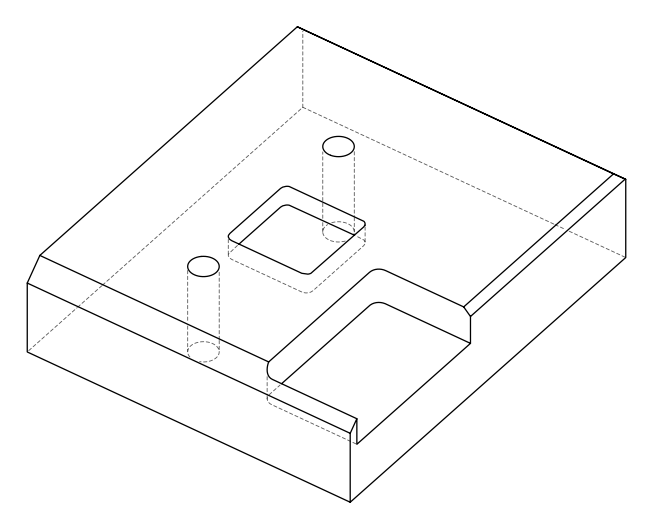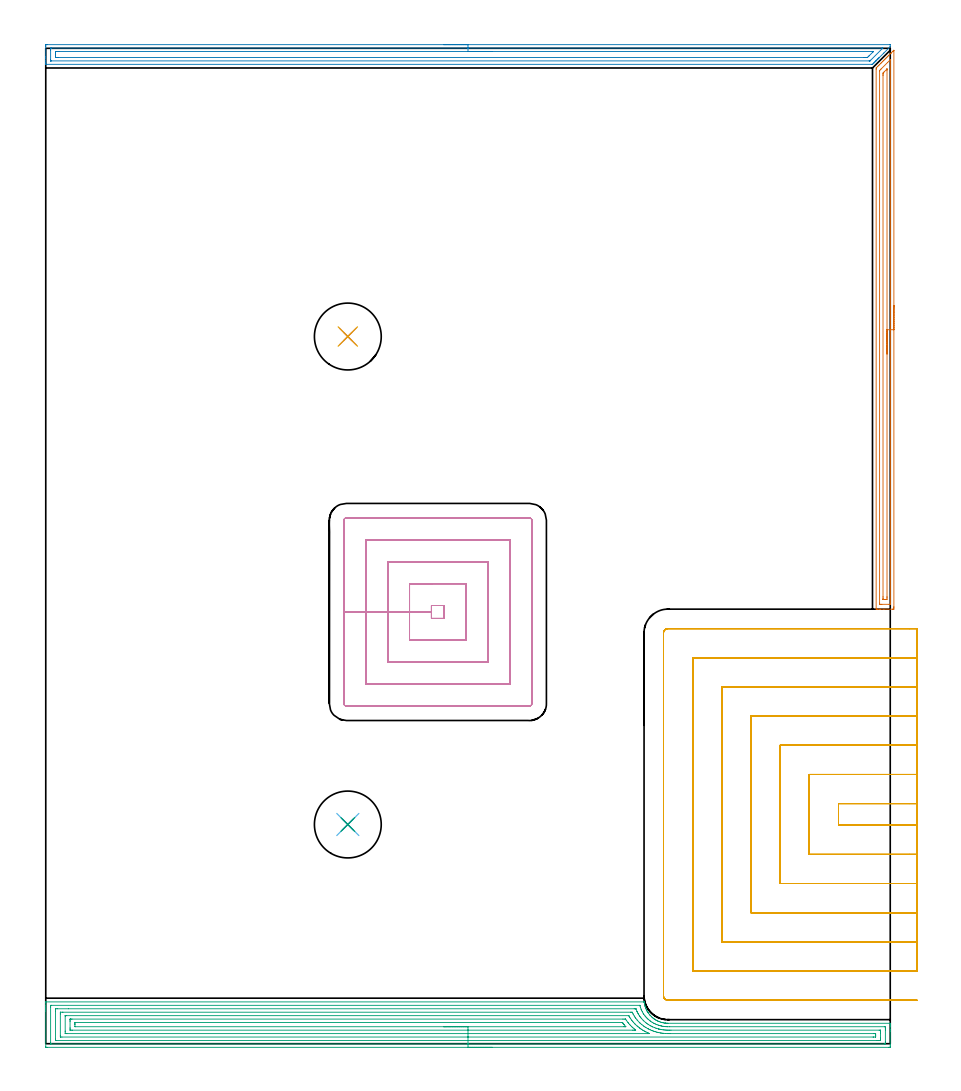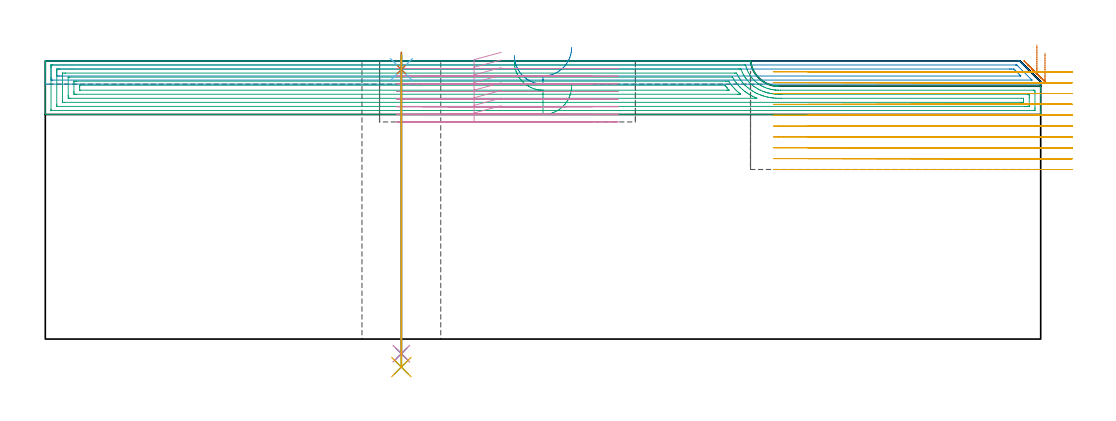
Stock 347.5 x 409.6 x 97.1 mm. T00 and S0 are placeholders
(PLAN: 11 operations, 7 tool changes, 98.9 min)
(1 AREA_MILL | FG_CHAMFER_SURFACE | UGT0205_001 | 5.64 min | 6285 mm3)
(2 AREA_MILL_1 | FG_CHAMFER_SURFACE_1 | UGT0205_001 | 8.49 min | 11232 mm3)
(3 AREA_MILL_2 | FG_CHAMFER_SURFACE_2 | UGT0205_001 | 17.38 min | 60756 mm3)
(4 MILL_RECTANGULAR_POCKET | POCKET_RECTANGULAR_STRAIGHT | NXT0201_011 | Follow Part, ap 3, ae 75% | 14.8 min | 169020 mm3)
(5 MILL_SLOT | SLOT_PARTIAL_RECTANGULAR | NXT0201_012 | Follow Part, ap 4, ae 75% | 50.75 min | 643045 mm3)
(6 SPOT_DRILL | STEP1HOLE | NXT0321_9005560120000 | 0.05 min | 77 mm3)
(7 SPOT_DRILL_1 | STEP1HOLE_1 | NXT0321_9005560120000 | 0.05 min | 114 mm3)
(8 DRILL_THROUGH_HOLE_INTO_CENTER | STEP1HOLE | UGT0301_515 | 0.42 min | 10852 mm3)
(9 DRILL_TO_ENLARGE_THROUGH_HOLE | STEP1HOLE | UGT0301_390 | 0.44 min | 46667 mm3)
(10 DRILL_THROUGH_HOLE_INTO_CENTER_1 | STEP1HOLE_1 | UGT0301_515 | 0.42 min | 10893 mm3)
(11 DRILL_TO_ENLARGE_THROUGH_HOLE_1 | STEP1HOLE_1 | UGT0301_390 | 0.44 min | 46623 mm3)
(TOOL UGT0205_001 | Chamfer Mill 20 x 3 x 45 deg. | D20 FL50 Z2)
(TOOL NXT0201_011 | ENDMILL 12mm [2P460-1200-NA 1630] | D12 FL38 Z6)
(TOOL NXT0201_012 | ENDMILL 16mm [2P460-1600-NA 1630] | D16 FL38 Z6)
(TOOL NXT0321_9005560120000 | NC Spot Drill, 120deg, 12mm, HSS, Uncoated | D12 PA120 FL30 Z2)
(TOOL UGT0301_515 | Carbide Drill 12.0 mm | D12 PA118 FL101 Z2)
(TOOL UGT0301_390 | Twist Drill 27.5 mm | D27.5 PA118 FL165 Z2)
(OP 1 AREA_MILL)
G17 G21 G94 G90
T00 M6
G54
G17 G0 G90 X349. Y303.8 S1061 M3
G43 Z107.1 H0
Z99.8
G94 G1 Y303.762 Z98.928 F250.
Y303.648 Z98.064
Y303.459 Z97.212
Y303.197 Z96.38
Y302.863 Z95.574
Y302.46 Z94.8
Y301.991 Z94.064
Y301.46 Z93.372
Y300.871 Z92.729
Y300.228 Z92.14
Y299.536 Z91.608
Y298.8 Z91.14
Y298.026 Z90.737
Y297.22 Z90.403
Y296.388 Z90.141
Y295.536 Z89.952
Y294.672 Z89.838
Y293.8 Z89.8
Y179.769
X348.999 Y179.421 Z89.801
X348.994 Y178.882 Z89.804
X348.992 Y178.808 Z89.806
X348.458 Y178.8 Z90.339
X344.906 Z93.889
X343.477 Z95.319
X343.13 Z95.665
X342.437 Z96.363
X342.123 Z96.676
X341.736 Y178.808 Z97.055
X341.703 Y178.81 Z97.088
X341.7 Y178.975 Z97.1
Y401.03
X341.707 Y401.501 Z97.093
X341.745 Y401.546 Z97.054
X342.242 Y402.044 Z96.554
X342.59 Y402.39 Z96.21
X342.786 Y402.586 Z96.014
X343.016 Y402.817 Z95.782
X343.13 Y402.932 Z95.666
X343.461 Y403.261 Z95.339
X343.691 Y403.491 Z95.108
X343.91 Y403.711 Z94.888
X344.018 Y403.82 Z94.778
X344.462 Y404.262 Z94.337
X344.906 Y404.708 Z93.89
X345.4 Y405.2 Z93.4
X345.794 Y405.596 Z93.002
X346.238 Y406.038 Z92.561
X346.682 Y406.484 Z92.114
X346.889 Y406.689 Z91.91
X346.947 Y406.747 Z91.853
X347.57 Y407.372 Z91.226
X347.783 Y407.583 Z91.017
X347.818 Y407.618 Z90.982
X348.458 Y408.259 Z90.338
X348.689 Y408.489 Z90.111
X348.902 Y408.702 Z89.897
X348.978 Y408.774 Z89.821
X348.995 Y408.783 Z89.803
X348.999 Y408.774 Z89.799
X349. Y293.8 Z89.8
X347.586 Z91.214
X347.585 Y181.193 Z91.215
X347.57 Y180.81 Z91.23
X347.087 Y180.801 Z91.713
X344.018 Y180.8 Z94.782
X343.535 Y180.801 Z95.265
X343.13 Y180.81 Z95.67
X343.115 Y181.208 Z95.685
X343.114 Y181.224 Z95.686
X343.115 Y400.152 Z95.685
X343.13 Y400.468 Z95.67
X343.406 Y400.753 Z95.394
X343.68 Y401.03 Z95.12
X346.36 Y403.711 Z92.44
X347.254 Y404.604 Z91.546
X347.414 Y404.761 Z91.386
X347.57 Y404.908 Z91.23
X347.585 Y404.604 Z91.215
X347.586 Y404.588 Z91.214
Y293.8
X346.172 Z92.628
X346.171 Y183.889 Z92.629
X346.17 Y183.51 Z92.63
X346.167 Y182.996 Z92.633
X346.165 Y182.815 Z92.635
X345.984 Y182.805 Z92.816
X345.794 Y182.802 Z93.006
X345.1 Y182.8 Z93.7
X344.906 Y182.801 Z93.894
X344.712 Y182.803 Z94.088
X344.582 Y182.807 Z94.218
X344.54 Y182.81 Z94.26
X344.535 Y182.826 Z94.265
X344.533 Y182.869 Z94.267
X344.53 Y182.996 Z94.27
X344.529 Y183.375 Z94.271
X344.528 Y183.889 Z94.272
X344.529 Y398.349 Z94.271
X344.53 Y398.728 Z94.27
X344.535 Y399.243 Z94.265
X344.538 Y399.426 Z94.262
X344.629 Y399.522 Z94.171
X344.906 Y399.805 Z93.894
X346.13 Y401.03 Z92.67
X346.145 Y401.043 Z92.655
X346.157 Y401.05 Z92.643
X346.166 Y401.052 Z92.634
X346.168 Y401.044 Z92.632
X346.17 Y401.03 Z92.63
X346.171 Y400.803 Z92.629
X346.172 Y400.65 Z92.628
Y293.8
Y292.928 Z92.666
Y292.063 Z92.78
Y291.212 Z92.969
Y290.38 Z93.232
Y289.574 Z93.565
Y288.8 Z93.968
Y288.064 Z94.437
Y287.372 Z94.968
Y286.729 Z95.557
Y286.14 Z96.201
Y285.608 Z96.893
Y285.14 Z97.628
Y284.737 Z98.402
Y284.403 Z99.208
Y284.141 Z100.04
Y283.952 Z100.892
Y283.838 Z101.757
Y283.8 Z102.628
G0 Z107.1
M5
M2
(OP 2 AREA_MILL_1)
G17 G21 G94 G90
T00 M6
G54
G17 G0 G90 X163.75 Y411.1 S1061 M3
G43 Z107.1 H0
Z99.
G94 G1 X163.788 Z98.128 F250.
X163.902 Z97.264
X164.091 Z96.412
X164.353 Z95.58
X164.687 Z94.774
X165.09 Z94.
X165.558 Z93.264
X166.09 Z92.572
X166.679 Z91.929
X167.322 Z91.34
X168.014 Z90.809
X168.75 Z90.34
X169.524 Z89.937
X170.33 Z89.603
X171.162 Z89.341
X172.013 Z89.152
X172.878 Z89.038
X173.75 Z89.
X347.34
X347.404 Y411.097 Z89.003
X347.5 Y411.091 Z89.006
Y410.379 Z89.72
X347.499 Y410.304 Z89.793
X347.489 Y410.288 Z89.81
X344.87 Y407.669 Z92.43
X343.071 Y405.869 Z94.228
X343.027 Y405.826 Z94.273
X342.82 Y405.619 Z94.48
X342.776 Y405.574 Z94.523
X342.729 Y405.528 Z94.571
X342.527 Y405.326 Z94.773
X342.48 Y405.279 Z94.818
X342.432 Y405.231 Z94.868
X342.234 Y405.033 Z95.066
X342.185 Y404.984 Z95.113
X342.134 Y404.933 Z95.165
X341.941 Y404.741 Z95.358
X341.89 Y404.689 Z95.408
X341.837 Y404.636 Z95.463
X341.648 Y404.448 Z95.651
X341.595 Y404.394 Z95.703
X341.539 Y404.338 Z95.76
X341.355 Y404.155 Z95.944
X341.3 Y404.098 Z95.998
X341.242 Y404.041 Z96.058
X341.062 Y403.862 Z96.237
X341.005 Y403.803 Z96.293
X340.944 Y403.743 Z96.356
X340.77 Y403.569 Z96.53
X340.71 Y403.508 Z96.589
X340.647 Y403.445 Z96.652
X340.467 Y403.266 Z96.833
X340.267 Y403.069 Z97.03
X340.201 Y403.006 Z97.092
X339.754 Y403. Z97.1
X0.16
X0.01 Y403.003 Z97.088
X0.008 Y403.022 Z97.069
X0. Y403.364 Z96.735
Y403.759 Z96.34
Y404.394 Z95.701
Y405.596 Z94.501
Y406.164 Z93.93
Y410.308 Z89.789
X0.003 Y410.592 Z89.505
X0.008 Y411.091 Z89.006
X0.1 Y411.094 Z89.004
X0.606 Y411.1 Z89.
X173.75
Y409.686 Z90.414
X344.238 Y409.685 Z90.415
X344.394 Y409.68 Z90.42
X344.419 Y409.679 Z90.421
X344.417 Y409.674 Z90.426
X344.408 Y409.66 Z90.44
X344.395 Y409.646 Z90.454
X344.337 Y409.587 Z90.513
X339.447 Y404.698 Z95.402
X339.249 Y404.504 Z95.596
X339.175 Y404.436 Z95.664
X339.156 Y404.421 Z95.679
X339.133 Y404.419 Z95.681
X339.079 Y404.416 Z95.684
X338.862 Y404.414 Z95.686
X338.841
X2.37
X2.17 Y404.415 Z95.685
X2.07 Y404.418 Z95.682
X2.022 Y404.421 Z95.679
X2.01 Y404.425 Z95.675
X2.007 Y404.441 Z95.659
X2.003 Y404.543 Z95.557
X2. Y404.781 Z95.319
X2.001 Y408.821 Z91.279
X2.002 Y409.207 Z90.893
X2.01 Y409.597 Z90.503
X2.019 Y409.679 Z90.421
X2.065 Y409.681 Z90.419
X2.173 Y409.684 Z90.416
X2.391 Y409.686 Z90.414
X2.412
X173.75
Y408.272 Z91.828
X340.403 Y408.271 Z91.829
X340.478 Y408.27 Z91.83
X340.526 Y408.267 Z91.833
X340.553 Y408.264 Z91.836
X340.539 Y408.247 Z91.853
X340.485 Y408.186 Z91.914
X340.44 Y408.14 Z91.96
X340.236 Y407.935 Z92.165
X338.862 Y406.561 Z93.539
X338.663 Y406.362 Z93.738
X338.463 Y406.164 Z93.936
X338.214 Y405.921 Z94.179
X338.13 Y405.841 Z94.259
X337.969 Y405.836 Z94.264
X337.413 Y405.83 Z94.27
X337.077 Y405.829 Z94.271
X336.523
X5.068
X4.731 Y405.83 Z94.27
X4.176 Y405.834 Z94.266
X4.016 Y405.836 Z94.264
X4.005 Y405.995 Z94.105
X4.002 Y406.164 Z93.936
X4. Y406.339 Z93.761
Y407.225 Z92.875
X4.002 Y407.935 Z92.165
X4.005 Y408.105 Z91.995
X4.016 Y408.264 Z91.836
X4.176 Y408.266 Z91.834
X4.731 Y408.27 Z91.83
X5.068 Y408.271 Z91.829
X5.622 Y408.272 Z91.828
X173.75
X174.622 Z91.867
X175.486 Z91.98
X176.338 Z92.169
X177.17 Z92.432
X177.976 Z92.765
X178.75 Z93.168
X179.486 Z93.637
X180.178 Z94.168
X180.821 Z94.757
X181.41 Z95.401
X181.941 Z96.093
X182.41 Z96.828
X182.813 Z97.602
X183.147 Z98.408
X183.409 Z99.24
X183.598 Z100.092
X183.712 Z100.957
X183.75 Z101.828
G0 Z107.1
M5
M2
(OP 3 AREA_MILL_2)
G17 G21 G94 G90
T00 M6
G54
G17 G0 G90 X183.75 Y-1.5 S1061 M3
G43 Z107.1 H0
Z88.4
G94 G1 X183.712 Z87.528 F250.
X183.598 Z86.664
X183.409 Z85.812
X183.147 Z84.98
X182.813 Z84.174
X182.41 Z83.4
X181.942 Z82.664
X181.41 Z81.972
X180.821 Z81.329
X180.178 Z80.74
X179.486 Z80.209
X178.75 Z79.74
X177.976 Z79.337
X177.17 Z79.003
X176.338 Z78.741
X175.486 Z78.552
X174.622 Z78.438
X173.75 Z78.4
X0.606
X0.214 Y-1.496 Z78.402
X0.01 Y-1.492 Z78.406
X0. Y-1.284 Z78.614
Y13.444 Z93.339
Y14.045 Z93.939
Y14.613 Z94.51
Y14.93 Z94.826
Y15.498 Z95.394
Y15.815 Z95.709
Y16.842 Z96.741
X0.008 Y17.18 Z97.071
X0.01 Y17.197 Z97.088
X0.16 Y17.2 Z97.1
X246.042
X246.243 Y17.196 Z97.089
X246.258 Y17.144 Z97.044
X246.259 Y17.142 Z97.042
X246.279 Y16.982 Z96.88
X246.326 Y16.7 Z96.593
X246.376 Y16.397 Z96.295
X246.383 Y16.361 Z96.259
X246.468 Y15.955 Z95.854
X246.579 Y15.516 Z95.415
X246.624 Y15.356 Z95.253
X246.778 Y14.93 Z94.823
X246.84 Y14.755 Z94.653
X246.883 Y14.635 Z94.534
X247.066 Y14.192 Z94.091
X247.274 Y13.755 Z93.652
X247.356 Y13.602 Z93.498
X247.435 Y13.451 Z93.351
X247.518 Y13.293 Z93.193
X247.53 Y13.276 Z93.175
X247.603 Y13.16 Z93.056
X247.666 Y13.058 Z92.957
X247.782 Y12.873 Z92.772
X247.827 Y12.809 Z92.707
X247.891 Y12.717 Z92.613
X247.958 Y12.62 Z92.518
X248.088 Y12.433 Z92.331
X248.419 Y11.994 Z91.891
X248.565 Y11.832 Z91.727
X248.72 Y11.658 Z91.556
X248.82 Y11.545 Z91.444
X249.237 Y11.112 Z91.011
X249.307 Y11.045 Z90.944
X249.612 Y10.783 Z90.682
X249.748 Y10.666 Z90.565
X249.951 Y10.505 Z90.401
X250.201 Y10.305 Z90.203
X250.301 Y10.231 Z90.13
X250.694 Y9.969 Z89.867
X250.951 Y9.81 Z89.707
X251.095 Y9.72 Z89.619
X251.443 Y9.531 Z89.427
X251.795 Y9.35 Z89.25
X251.989 Y9.263 Z89.162
X252.29 Y9.141 Z89.038
X252.434 Y9.081 Z88.979
X252.883 Y8.916 Z88.816
X253.329 Y8.779 Z88.678
X253.778 Y8.664 Z88.56
X254.224 Y8.57 Z88.467
X254.672 Y8.494 Z88.393
X254.855 Y8.469 Z88.369
X254.952 Y8.46 Z88.36
X254.972 Y8.458 Z88.358
X255.21 Y8.439 Z88.333
X255.225 Y8.438 Z88.332
X255.566 Y8.414 Z88.312
X255.804 Y8.408 Z88.307
X255.833 Z88.306
X256.027 Y8.403 Z88.3
X347.34 Y8.4
X347.49 Y8.397 Z88.288
X347.493 Y8.363 Z88.255
X347.5 Y8.006 Z87.905
Y7.599 Z87.498
Y6.965 Z86.86
Y5.763 Z85.66
Y5.195 Z85.089
Y-0.399 Z79.498
X347.496 Y-1. Z78.898
X347.491 Y-1.492 Z78.406
X347.393 Y-1.495 Z78.403
X346.894 Y-1.5 Z78.4
X173.75
Y-0.086 Z79.814
X2.17 Y-0.085 Z79.815
X2.074 Y-0.084 Z79.816
X2.027 Y-0.081 Z79.819
X2.011 Y-0.079 Z79.821
X2.009 Y-0.065 Z79.835
X2.004 Y0.039 Z79.939
X2. Y0.273 Z80.173
X2.001 Y14.93 Z94.83
X2.003 Y15.315 Z95.215
X2.01 Y15.704 Z95.604
X2.022 Y15.779 Z95.679
X2.068 Y15.781 Z95.681
X2.175 Y15.784 Z95.684
X2.391 Y15.786 Z95.686
X2.42
X244.257 Y15.785 Z95.685
X244.287
X244.46 Y15.779 Z95.679
X244.494 Y15.703 Z95.603
X244.503 Y15.677 Z95.577
X244.545 Y15.529 Z95.429
X244.723 Y14.93 Z94.83
X244.973 Y14.22 Z94.12
X245.045 Y14.045 Z93.945
X245.15 Y13.794 Z93.694
X245.464 Y13.16 Z93.06
X245.853 Y12.462 Z92.362
X245.974 Y12.275 Z92.175
X246.042 Y12.174 Z92.074
X246.618 Y11.39 Z91.29
X246.935 Y11.02 Z90.92
X247.414 Y10.505 Z90.405
X247.618 Y10.294 Z90.194
X247.827 Y10.102 Z90.002
X248.399 Y9.62 Z89.52
X248.72 Y9.364 Z89.264
X248.938 Y9.205 Z89.105
X249.549 Y8.797 Z88.697
X249.651 Y8.735 Z88.635
X250.198 Y8.431 Z88.331
X250.505 Y8.273 Z88.173
X250.823 Y8.119 Z88.019
X251.361 Y7.886 Z87.786
X251.406 Y7.867 Z87.767
X251.45 Y7.85 Z87.75
X252.068 Y7.632 Z87.532
X252.29 Y7.564 Z87.464
X252.701 Y7.442 Z87.342
X253.182 Y7.319 Z87.219
X253.343 Y7.285 Z87.185
X253.976 Y7.161 Z87.061
X254.074 Y7.145 Z87.045
X254.463 Y7.089 Z86.989
X254.89 Y7.042 Z86.942
X254.967 Y7.036 Z86.936
X255.394 Y7.012 Z86.912
X255.832 Y6.992 Z86.892
X255.859 Y6.991 Z86.891
X256.73 Y6.987 Z86.887
X345.089 Y6.985 Z86.885
X345.109 Y6.984 Z86.884
X345.49 Y6.965 Z86.865
X345.497 Y6.58 Z86.48
X345.499 Y6.08 Z85.98
X345.5 Y5.692 Z85.592
X345.499 Y0.77 Z80.67
X345.498 Y0.385 Z80.285
X345.49 Y-0.005 Z79.895
X345.478 Y-0.079 Z79.821
X345.432 Y-0.081 Z79.819
X345.325 Y-0.084 Z79.816
X345.109 Y-0.086 Z79.814
X345.08
X173.75
Y1.328 Z81.228
X4.176 Y1.329 Z81.229
X4.066 Y1.331 Z81.231
X4.027 Y1.333 Z81.233
X4.013 Y1.334 Z81.234
X4.01 Y1.365 Z81.265
X4.004 Y1.481 Z81.381
X4.001 Y1.655 Z81.555
X4. Y1.83 Z81.73
Y13.334 Z93.234
X4.003 Y14.045 Z93.945
X4.007 Y14.213 Z94.113
X4.021 Y14.364 Z94.264
X4.176 Y14.366 Z94.266
X4.74 Y14.37 Z94.27
X9.318 Y14.371 Z94.271
X242.143
X242.472 Y14.369 Z94.269
X242.801 Y14.366 Z94.266
X242.839 Y14.365 Z94.265
X242.852 Y14.342 Z94.242
X242.877 Y14.287 Z94.187
X243.317 Y13.207 Z93.107
X243.339 Y13.16 Z93.06
X243.365 Y13.108 Z93.008
X243.653 Y12.554 Z92.454
X243.81 Y12.275 Z92.175
X243.975 Y11.989 Z91.889
X244.257 Y11.538 Z91.438
X244.362 Y11.39 Z91.29
X244.625 Y11.025 Z90.925
X245.037 Y10.505 Z90.405
X245.15 Y10.369 Z90.269
X245.847 Y9.62 Z89.52
X246.042 Y9.422 Z89.322
X246.832 Y8.735 Z88.635
X246.935 Y8.649 Z88.549
X247.353 Y8.32 Z88.22
X247.827 Y8.002 Z87.902
X248.065 Y7.85 Z87.75
X248.72 Y7.457 Z87.357
X249.009 Y7.294 Z87.194
X249.576 Y7.001 Z86.901
X249.612 Y6.984 Z86.884
X249.652 Y6.965 Z86.865
X250.505 Y6.611 Z86.511
X251.073 Y6.401 Z86.301
X251.397 Y6.296 Z86.196
X252.124 Y6.08 Z85.98
X252.29 Y6.037 Z85.937
X252.347 Y6.023 Z85.923
X252.823 Y5.92 Z85.82
X253.182 Y5.849 Z85.749
X253.469 Y5.796 Z85.696
X254.074 Y5.702 Z85.602
X254.501 Y5.657 Z85.557
X254.967 Y5.619 Z85.519
X255.457 Y5.594 Z85.494
X255.859 Y5.583 Z85.483
X256.367 Y5.577 Z85.477
X256.752 Y5.574 Z85.474
X257.263 Y5.573 Z85.473
X342.945 Y5.571 Z85.471
X343.324 Y5.569 Z85.469
X343.45 Y5.567 Z85.467
X343.487 Y5.565 Z85.465
X343.492 Y5.486 Z85.386
X343.496 Y5.37 Z85.27
X343.499 Y5.195 Z85.095
X343.5 Y5.021 Z84.921
Y4.31 Z84.21
Y2.366 Z82.266
X343.497 Y1.655 Z81.555
X343.493 Y1.487 Z81.387
X343.479 Y1.336 Z81.236
X343.324 Y1.334 Z81.234
X342.76 Y1.33 Z81.23
X342.431 Y1.329 Z81.229
X341.869 Y1.328 Z81.228
X173.75
Y2.743 Z82.643
X6.649
X6.102 Y2.746 Z82.646
X6.043 Y2.748 Z82.648
X6.01 Y2.751 Z82.651
X6.008 Y2.794 Z82.694
X6.004 Y2.992 Z82.892
X6. Y3.387 Z83.287
Y12.275 Z92.175
X6.006 Y12.698 Z92.598
X6.01 Y12.909 Z92.809
X6.016 Y12.951 Z92.851
X6.067 Y12.953 Z92.853
X6.167 Y12.955 Z92.855
X6.854 Y12.957 Z92.857
X7.058
X240.687
X240.892 Y12.956 Z92.856
X241.235 Y12.952 Z92.852
X241.314 Y12.95 Z92.85
X241.661 Y12.275 Z92.175
X241.744 Y12.112 Z92.012
X242.164 Y11.39 Z91.29
X242.472 Y10.908 Z90.808
X242.765 Y10.505 Z90.405
X243.365 Y9.722 Z89.622
X243.454 Y9.62 Z89.52
X244.257 Y8.748 Z88.648
X244.271 Y8.735 Z88.635
X244.5 Y8.522 Z88.422
X244.731 Y8.318 Z88.218
X245.15 Y7.953 Z87.853
X245.276 Y7.85 Z87.75
X246.042 Y7.258 Z87.158
X246.473 Y6.965 Z86.865
X246.935 Y6.674 Z86.574
X247.679 Y6.227 Z86.127
X247.827 Y6.148 Z86.048
X247.958 Y6.08 Z85.98
X248.468 Y5.831 Z85.731
X248.72 Y5.719 Z85.619
X249.366 Y5.439 Z85.339
X249.612 Y5.344 Z85.244
X250.012 Y5.195 Z85.095
X250.505 Y5.03 Z84.93
X250.75 Y4.952 Z84.852
X251.397 Y4.769 Z84.669
X251.97 Y4.627 Z84.527
X252.29 Y4.557 Z84.457
X253.089 Y4.402 Z84.302
X253.182 Y4.387 Z84.287
X253.675 Y4.31 Z84.21
X254.074 Y4.266 Z84.166
X254.124 Y4.261 Z84.161
X254.967 Y4.199 Z84.099
X255.086 Y4.192 Z84.092
X255.859 Y4.167 Z84.067
X256.007 Y4.164 Z84.064
X256.752 Y4.16 Z84.06
X256.904 Y4.159 Z84.059
X340.801 Y4.157 Z84.057
X341.42 Y4.152 Z84.052
X341.487 Y4.15 Z84.05
X341.491 Y4.061 Z83.961
X341.496 Y3.862 Z83.762
X341.5 Y3.464 Z83.364
Y3.425 Z83.325
X341.494 Y3.002 Z82.902
X341.49 Y2.791 Z82.691
X341.485 Y2.749 Z82.649
X341.433 Y2.747 Z82.647
X341.333 Y2.745 Z82.645
X340.646 Y2.743 Z82.643
X340.442
X173.75
Y4.157 Z84.057
X8.639
X8.484 Y4.159 Z84.059
X8.175 Y4.164 Z84.064
X8.009 Y4.171 Z84.071
X8.006 Y4.22 Z84.12
X8.004 Y4.31 Z84.21
X8. Y4.943 Z84.843
Y5.195 Z85.095
X8.001 Y11.39 Z91.29
X8.003 Y11.469 Z91.369
X8.006 Y11.508 Z91.408
X8.009 Y11.525 Z91.425
X8.025 Y11.536 Z91.436
X8.329 Y11.541 Z91.441
X8.485 Y11.542 Z91.442
X239.795
X239.846 Y11.541 Z91.441
X239.885 Y11.537 Z91.437
X239.905 Y11.533 Z91.433
X239.917 Y11.516 Z91.416
X239.994 Y11.39 Z91.29
X240.263 Y10.925 Z90.825
X240.531 Y10.505 Z90.405
X240.687 Y10.267 Z90.167
X241.17 Y9.62 Z89.52
X241.58 Y9.089 Z88.989
X241.887 Y8.735 Z88.635
X242.472 Y8.102 Z88.002
X242.719 Y7.85 Z87.75
X243.365 Y7.27 Z87.17
X243.718 Y6.965 Z86.865
X244.257 Y6.54 Z86.44
X244.521 Y6.339 Z86.239
X244.886 Y6.08 Z85.98
X245.15 Y5.904 Z85.804
X245.653 Y5.58 Z85.48
X246.042 Y5.353 Z85.253
X246.319 Y5.195 Z85.095
X246.935 Y4.866 Z84.766
X247.59 Y4.545 Z84.445
X247.827 Y4.44 Z84.34
X248.117 Y4.31 Z84.21
X248.414 Y4.164 Z84.064
X248.136 Y4.159 Z84.059
X247.981 Y4.158 Z84.058
X173.75 Y4.157 Z84.057
Y5.571 Z85.471
X10.936 Y5.572 Z85.472
X10.423 Y5.574 Z85.474
X10.037 Y5.578 Z85.478
X10.01 Y5.581 Z85.481
X10.004 Y5.611 Z85.511
X10.001 Y6.08 Z85.98
X10. Y6.5 Z86.4
Y9.155 Z89.055
X10.001 Y9.62 Z89.52
X10.003 Y10.037 Z89.937
X10.01 Y10.099 Z89.999
X10.015 Y10.122 Z90.022
X10.039 Y10.124 Z90.024
X10.167 Y10.126 Z90.026
X10.423 Y10.128 Z90.028
X10.803 Y10.129 Z90.029
X237.496
X238.01 Y10.128 Z90.028
X238.518 Y10.124 Z90.024
X238.553 Y10.122 Z90.022
X238.573 Y10.111 Z90.011
X238.606 Y10.066 Z89.966
X238.682 Y9.954 Z89.854
X238.902 Y9.618 Z89.518
X239.573 Y8.735 Z88.635
X239.795 Y8.45 Z88.35
X240.316 Y7.85 Z87.75
X240.687 Y7.449 Z87.349
X241.158 Y6.965 Z86.865
X241.58 Y6.585 Z86.485
X242.157 Y6.08 Z85.98
X242.472 Y5.82 Z85.72
X242.655 Y5.666 Z85.566
X242.751 Y5.577 Z85.477
X242.694 Y5.576 Z85.476
X242.472 Y5.573 Z85.473
X242.092 Y5.572 Z85.472
X241.58 Y5.571 Z85.471
X173.75
Y6.985 Z86.885
X12.187 Y6.986 Z86.886
X12.014 Y6.992 Z86.892
X12.004 Y7.047 Z86.947
X12.002 Y7.065 Z86.965
X12. Y7.172 Z87.072
Y7.85 Z87.75
Y8.057 Z87.957
X12.002 Y8.263 Z88.163
X12.01 Y8.676 Z88.576
X12.014 Y8.709 Z88.609
X12.019 Y8.711 Z88.611
X12.045 Y8.713 Z88.613
X12.099 Y8.714 Z88.614
X12.208 Y8.715 Z88.615
X237.138 Y8.714 Z88.614
X237.243 Y8.711 Z88.611
X237.292 Y8.708 Z88.608
X237.325 Y8.688 Z88.588
X237.38 Y8.62 Z88.52
X237.505 Y8.461 Z88.361
X237.544 Y8.41 Z88.31
X237.834 Y8.024 Z87.924
X237.969 Y7.85 Z87.75
X238.01 Y7.799 Z87.699
X238.599 Y7.107 Z87.007
X238.667 Y7.025 Z86.925
X238.686 Y6.992 Z86.892
X238.646 Y6.99 Z86.89
X238.435 Y6.987 Z86.887
X238.01 Y6.985 Z86.885
X237.989
X173.75
X172.878 Z86.923
X172.014 Z87.037
X171.162 Z87.226
X170.33 Z87.488
X169.524 Z87.822
X168.75 Z88.225
X168.014 Z88.694
X167.322 Z89.225
X166.679 Z89.814
X166.09 Z90.457
X165.558 Z91.15
X165.09 Z91.885
X164.687 Z92.659
X164.353 Z93.465
X164.091 Z94.297
X163.902 Z95.149
X163.788 Z96.014
X163.75 Z96.885
G0 Z107.1
M5
M2
(OP 4 MILL_RECTANGULAR_POCKET)
G17 G21 G94 G90
T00 M6
G54
G17 G0 G90 X159.183 Y189.3 S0 M3
G43 Z107.1 H1
Z100.1
G94 G1 X149.7 Z97.559 F250.
Y177.65 Z94.437
X158.7
Y175. F500.
X164.
Y180.3
X158.7
Y177.65
X149.7
Y166.
X173.
Y189.3
X149.7
Y177.65
X140.7
Y157.
X182.
Y198.3
X140.7
Y177.65
X131.7
Y148.
X191.
Y207.3
X131.7
Y177.65
X122.7
Y139.9
G3 X123.6 Y139. R0.9
G1 X199.1
G3 X200. Y139.9 R0.9
G1 Y215.4
G3 X199.1 Y216.3 R0.9
G1 X123.6
G3 X122.7 Y215.4 R0.9
G1 Y177.65
Y176.65
G0 X159.183 Y189.3 Z97.437
G1 X149.7 Z94.897 F250.
Y177.65 Z91.775
X158.7
Y175. F500.
X164.
Y180.3
X158.7
Y177.65
X149.7
Y166.
X173.
Y189.3
X149.7
Y177.65
X140.7
Y157.
X182.
Y198.3
X140.7
Y177.65
X131.7
Y148.
X191.
Y207.3
X131.7
Y177.65
X122.7
Y139.9
G3 X123.6 Y139. R0.9
G1 X199.1
G3 X200. Y139.9 R0.9
G1 Y215.4
G3 X199.1 Y216.3 R0.9
G1 X123.6
G3 X122.7 Y215.4 R0.9
G1 Y177.65
Y176.65
G0 X159.183 Y189.3 Z94.775
G1 X149.7 Z92.234 F250.
Y177.65 Z89.112
X158.7
Y175. F500.
X164.
Y180.3
X158.7
Y177.65
X149.7
Y166.
X173.
Y189.3
X149.7
Y177.65
X140.7
Y157.
X182.
Y198.3
X140.7
Y177.65
X131.7
Y148.
X191.
Y207.3
X131.7
Y177.65
X122.7
Y139.9
G3 X123.6 Y139. R0.9
G1 X199.1
G3 X200. Y139.9 R0.9
G1 Y215.4
G3 X199.1 Y216.3 R0.9
G1 X123.6
G3 X122.7 Y215.4 R0.9
G1 Y177.65
Y176.65
G0 X159.183 Y189.3 Z92.112
G1 X149.7 Z89.572 F250.
Y177.65 Z86.45
X158.7
Y175. F500.
X164.
Y180.3
X158.7
Y177.65
X149.7
Y166.
X173.
Y189.3
X149.7
Y177.65
X140.7
Y157.
X182.
Y198.3
X140.7
Y177.65
X131.7
Y148.
X191.
Y207.3
X131.7
Y177.65
X122.7
Y139.9
G3 X123.6 Y139. R0.9
G1 X199.1
G3 X200. Y139.9 R0.9
G1 Y215.4
G3 X199.1 Y216.3 R0.9
G1 X123.6
G3 X122.7 Y215.4 R0.9
G1 Y177.65
Y176.65
G0 X159.183 Y189.3 Z89.45
G1 X149.7 Z86.909 F250.
Y177.65 Z83.787
X158.7
Y175. F500.
X164.
Y180.3
X158.7
Y177.65
X149.7
Y166.
X173.
Y189.3
X149.7
Y177.65
X140.7
Y157.
X182.
Y198.3
X140.7
Y177.65
X131.7
Y148.
X191.
Y207.3
X131.7
Y177.65
X122.7
Y139.9
G3 X123.6 Y139. R0.9
G1 X199.1
G3 X200. Y139.9 R0.9
G1 Y215.4
G3 X199.1 Y216.3 R0.9
G1 X123.6
G3 X122.7 Y215.4 R0.9
G1 Y177.65
Y176.65
G0 X159.183 Y189.3 Z86.787
G1 X149.7 Z84.247 F250.
Y177.65 Z81.125
X158.7
Y175. F500.
X164.
Y180.3
X158.7
Y177.65
X149.7
Y166.
X173.
Y189.3
X149.7
Y177.65
X140.7
Y157.
X182.
Y198.3
X140.7
Y177.65
X131.7
Y148.
X191.
Y207.3
X131.7
Y177.65
X122.7
Y139.9
G3 X123.6 Y139. R0.9
G1 X199.1
G3 X200. Y139.9 R0.9
G1 Y215.4
G3 X199.1 Y216.3 R0.9
G1 X123.6
G3 X122.7 Y215.4 R0.9
G1 Y177.65
Y176.65
G0 X159.183 Y189.3 Z84.125
G1 X149.7 Z81.584 F250.
Y177.65 Z78.462
X158.7
Y175. F500.
X164.
Y180.3
X158.7
Y177.65
X149.7
Y166.
X173.
Y189.3
X149.7
Y177.65
X140.7
Y157.
X182.
Y198.3
X140.7
Y177.65
X131.7
Y148.
X191.
Y207.3
X131.7
Y177.65
X122.7
Y139.9
G3 X123.6 Y139. R0.9
G1 X199.1
G3 X200. Y139.9 R0.9
G1 Y215.4
G3 X199.1 Y216.3 R0.9
G1 X123.6
G3 X122.7 Y215.4 R0.9
G1 Y177.65
Y176.65
G0 X159.183 Y189.3 Z81.462
G1 X149.7 Z78.922 F250.
Y177.65 Z75.8
X158.7
Y175. F500.
X164.
Y180.3
X158.7
Y177.65
X149.7
Y166.
X173.
Y189.3
X149.7
Y177.65
X140.7
Y157.
X182.
Y198.3
X140.7
Y177.65
X131.7
Y148.
X191.
Y207.3
X131.7
Y177.65
X122.7
Y139.9
G3 X123.6 Y139. R0.9
G1 X199.1
G3 X200. Y139.9 R0.9
G1 Y215.4
G3 X199.1 Y216.3 R0.9
G1 X123.6
G3 X122.7 Y215.4 R0.9
G1 Y177.65
Y176.65
G0 Z107.1
M5
M2
(OP 5 MILL_SLOT)
G17 G21 G94 G90
T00 M6
G54
G17 G0 G90 X358.5 Y98.8 S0 M3
G43 Z107.1 H1
Z93.31
G94 G1 X355.5 F250.
X326.2 F500.
Y89.9
X355.5
X358.5 F250.
Y110.8
X355.5
X314.2 F500.
Y77.9
X355.5
X358.5 F250.
Y122.8
X355.5
X302.2 F500.
Y65.9
X355.5
X358.5 F250.
Y134.8
X355.5
X290.2 F500.
Y53.9
X355.5
X358.5 F250.
Y146.8
X355.5
X278.2 F500.
Y41.9
X355.5
X358.5 F250.
Y158.8
X355.5
X266.2 F500.
Y29.9
X355.5
X358.5 F250.
Y170.8
X355.5
X256. F500.
G3 X254.2 Y169. R1.8
G1 Y19.7
G3 X256. Y17.9 R1.8
G1 X355.5
X358.5 F250.
G0 Y98.8 Z89.52
G1 X355.5
X326.2 F500.
Y89.9
X355.5
X358.5 F250.
Y110.8
X355.5
X314.2 F500.
Y77.9
X355.5
X358.5 F250.
Y122.8
X355.5
X302.2 F500.
Y65.9
X355.5
X358.5 F250.
Y134.8
X355.5
X290.2 F500.
Y53.9
X355.5
X358.5 F250.
Y146.8
X355.5
X278.2 F500.
Y41.9
X355.5
X358.5 F250.
Y158.8
X355.5
X266.2 F500.
Y29.9
X355.5
X358.5 F250.
Y170.8
X355.5
X256. F500.
G3 X254.2 Y169. R1.8
G1 Y19.7
G3 X256. Y17.9 R1.8
G1 X355.5
X358.5 F250.
G0 Y98.8 Z85.73
G1 X355.5
X326.2 F500.
Y89.9
X355.5
X358.5 F250.
Y110.8
X355.5
X314.2 F500.
Y77.9
X355.5
X358.5 F250.
Y122.8
X355.5
X302.2 F500.
Y65.9
X355.5
X358.5 F250.
Y134.8
X355.5
X290.2 F500.
Y53.9
X355.5
X358.5 F250.
Y146.8
X355.5
X278.2 F500.
Y41.9
X355.5
X358.5 F250.
Y158.8
X355.5
X266.2 F500.
Y29.9
X355.5
X358.5 F250.
Y170.8
X355.5
X256. F500.
G3 X254.2 Y169. R1.8
G1 Y19.7
G3 X256. Y17.9 R1.8
G1 X355.5
X358.5 F250.
G0 Y98.8 Z81.94
G1 X355.5
X326.2 F500.
Y89.9
X355.5
X358.5 F250.
Y110.8
X355.5
X314.2 F500.
Y77.9
X355.5
X358.5 F250.
Y122.8
X355.5
X302.2 F500.
Y65.9
X355.5
X358.5 F250.
Y134.8
X355.5
X290.2 F500.
Y53.9
X355.5
X358.5 F250.
Y146.8
X355.5
X278.2 F500.
Y41.9
X355.5
X358.5 F250.
Y158.8
X355.5
X266.2 F500.
Y29.9
X355.5
X358.5 F250.
Y170.8
X355.5
X256. F500.
G3 X254.2 Y169. R1.8
G1 Y19.7
G3 X256. Y17.9 R1.8
G1 X355.5
X358.5 F250.
G0 Y98.8 Z78.15
G1 X355.5
X326.2 F500.
Y89.9
X355.5
X358.5 F250.
Y110.8
X355.5
X314.2 F500.
Y77.9
X355.5
X358.5 F250.
Y122.8
X355.5
X302.2 F500.
Y65.9
X355.5
X358.5 F250.
Y134.8
X355.5
X290.2 F500.
Y53.9
X355.5
X358.5 F250.
Y146.8
X355.5
X278.2 F500.
Y41.9
X355.5
X358.5 F250.
Y158.8
X355.5
X266.2 F500.
Y29.9
X355.5
X358.5 F250.
Y170.8
X355.5
X256. F500.
G3 X254.2 Y169. R1.8
G1 Y19.7
G3 X256. Y17.9 R1.8
G1 X355.5
X358.5 F250.
G0 Y98.8 Z74.36
G1 X355.5
X326.2 F500.
Y89.9
X355.5
X358.5 F250.
Y110.8
X355.5
X314.2 F500.
Y77.9
X355.5
X358.5 F250.
Y122.8
X355.5
X302.2 F500.
Y65.9
X355.5
X358.5 F250.
Y134.8
X355.5
X290.2 F500.
Y53.9
X355.5
X358.5 F250.
Y146.8
X355.5
X278.2 F500.
Y41.9
X355.5
X358.5 F250.
Y158.8
X355.5
X266.2 F500.
Y29.9
X355.5
X358.5 F250.
Y170.8
X355.5
X256. F500.
G3 X254.2 Y169. R1.8
G1 Y19.7
G3 X256. Y17.9 R1.8
G1 X355.5
X358.5 F250.
G0 Y98.8 Z70.57
G1 X355.5
X326.2 F500.
Y89.9
X355.5
X358.5 F250.
Y110.8
X355.5
X314.2 F500.
Y77.9
X355.5
X358.5 F250.
Y122.8
X355.5
X302.2 F500.
Y65.9
X355.5
X358.5 F250.
Y134.8
X355.5
X290.2 F500.
Y53.9
X355.5
X358.5 F250.
Y146.8
X355.5
X278.2 F500.
Y41.9
X355.5
X358.5 F250.
Y158.8
X355.5
X266.2 F500.
Y29.9
X355.5
X358.5 F250.
Y170.8
X355.5
X256. F500.
G3 X254.2 Y169. R1.8
G1 Y19.7
G3 X256. Y17.9 R1.8
G1 X355.5
X358.5 F250.
G0 Y98.8 Z66.78
G1 X355.5
X326.2 F500.
Y89.9
X355.5
X358.5 F250.
Y110.8
X355.5
X314.2 F500.
Y77.9
X355.5
X358.5 F250.
Y122.8
X355.5
X302.2 F500.
Y65.9
X355.5
X358.5 F250.
Y134.8
X355.5
X290.2 F500.
Y53.9
X355.5
X358.5 F250.
Y146.8
X355.5
X278.2 F500.
Y41.9
X355.5
X358.5 F250.
Y158.8
X355.5
X266.2 F500.
Y29.9
X355.5
X358.5 F250.
Y170.8
X355.5
X256. F500.
G3 X254.2 Y169. R1.8
G1 Y19.7
G3 X256. Y17.9 R1.8
G1 X355.5
X358.5 F250.
G0 Y98.8 Z62.99
G1 X355.5
X326.2 F500.
Y89.9
X355.5
X358.5 F250.
Y110.8
X355.5
X314.2 F500.
Y77.9
X355.5
X358.5 F250.
Y122.8
X355.5
X302.2 F500.
Y65.9
X355.5
X358.5 F250.
Y134.8
X355.5
X290.2 F500.
Y53.9
X355.5
X358.5 F250.
Y146.8
X355.5
X278.2 F500.
Y41.9
X355.5
X358.5 F250.
Y158.8
X355.5
X266.2 F500.
Y29.9
X355.5
X358.5 F250.
Y170.8
X355.5
X256. F500.
G3 X254.2 Y169. R1.8
G1 Y19.7
G3 X256. Y17.9 R1.8
G1 X355.5
X358.5 F250.
G0 Y98.8 Z59.2
G1 X355.5
X326.2 F500.
Y89.9
X355.5
X358.5 F250.
Y110.8
X355.5
X314.2 F500.
Y77.9
X355.5
X358.5 F250.
Y122.8
X355.5
X302.2 F500.
Y65.9
X355.5
X358.5 F250.
Y134.8
X355.5
X290.2 F500.
Y53.9
X355.5
X358.5 F250.
Y146.8
X355.5
X278.2 F500.
Y41.9
X355.5
X358.5 F250.
Y158.8
X355.5
X266.2 F500.
Y29.9
X355.5
X358.5 F250.
Y170.8
X355.5
X256. F500.
G3 X254.2 Y169. R1.8
G1 Y19.7
G3 X256. Y17.9 R1.8
G1 X355.5
X358.5 F250.
G0 Z107.1
M5
M2
(OP 6 SPOT_DRILL)
G17 G21 G94 G90
T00 M6
G54
G17 G0 G90 X124.3 Y90.2 S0 M3
G43 Z107.1 H0
G94 G81 G98 Z94.1 F250. R100.1
G80
M5
M2
(OP 7 SPOT_DRILL_1)
G17 G21 G94 G90
T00 M6
G54
G17 G0 G90 X124.3 Y291. S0 M3
G43 Z107.1 H0
G94 G81 G98 Z94.1 F250. R100.1
G80
M5
M2
(OP 8 DRILL_THROUGH_HOLE_INTO_CENTER)
G17 G21 G94 G90
T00 M6
G54
G17 G0 G90 X124.3 Y90.2 S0 M3
G43 Z107.1 H0
G94 G73 G98 Z-5.105 F250. Q11.356 R99.1
G80
M5
M2
(OP 9 DRILL_TO_ENLARGE_THROUGH_HOLE)
G17 G21 G94 G90
T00 M6
G54
G17 G0 G90 X124.3 Y90.2 S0 M3
G43 Z107.1 H0
G94 G73 G98 Z-9.762 F250. Q26.715 R99.1
G80
M5
M2
(OP 10 DRILL_THROUGH_HOLE_INTO_CENTER_1)
G17 G21 G94 G90
T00 M6
G54
G17 G0 G90 X124.3 Y291. S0 M3
G43 Z107.1 H0
G94 G73 G98 Z-5.105 F250. Q11.356 R99.1
G80
M5
M2
(OP 11 DRILL_TO_ENLARGE_THROUGH_HOLE_1)
G17 G21 G94 G90
T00 M6
G54
G17 G0 G90 X124.3 Y291. S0 M3
G43 Z107.1 H0
G94 G73 G98 Z-9.762 F250. Q26.715 R99.1
G80
M5
M2
